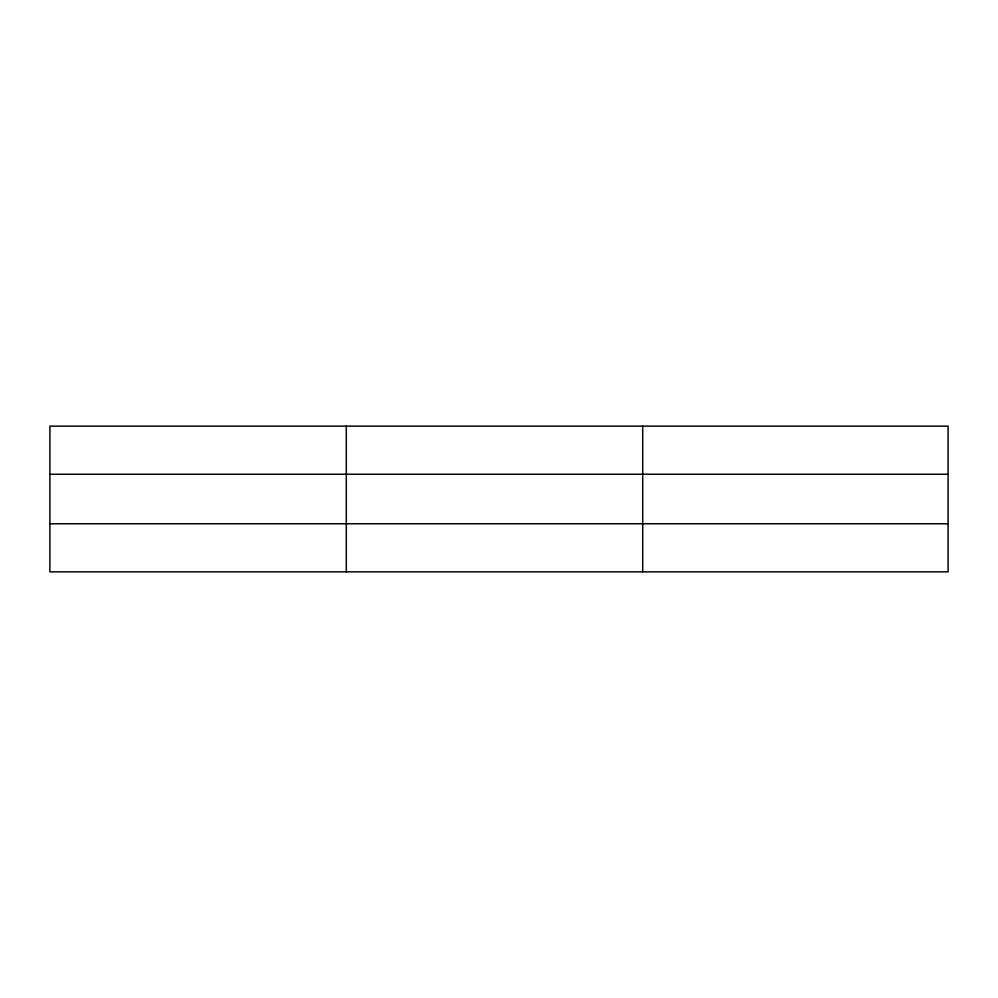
<?xml version="1.0" encoding="UTF-8"?>
<svg xmlns="http://www.w3.org/2000/svg" width="998" height="998" viewBox="0 0 998 998"><rect width="100%" height="100%" fill="white"/><g stroke="black" fill="none" stroke-linecap="round" stroke-linejoin="round"><path stroke-width="1.5" d="M346.306 571.854L346.306 426.146M642.712 571.854L642.712 426.146M948.1 523.763L948.1 571.854L49.9 571.854L49.9 426.146L948.1 426.146L948.1 523.763L49.9 523.763M49.9 474.237L948.1 474.237"/></g></svg>
